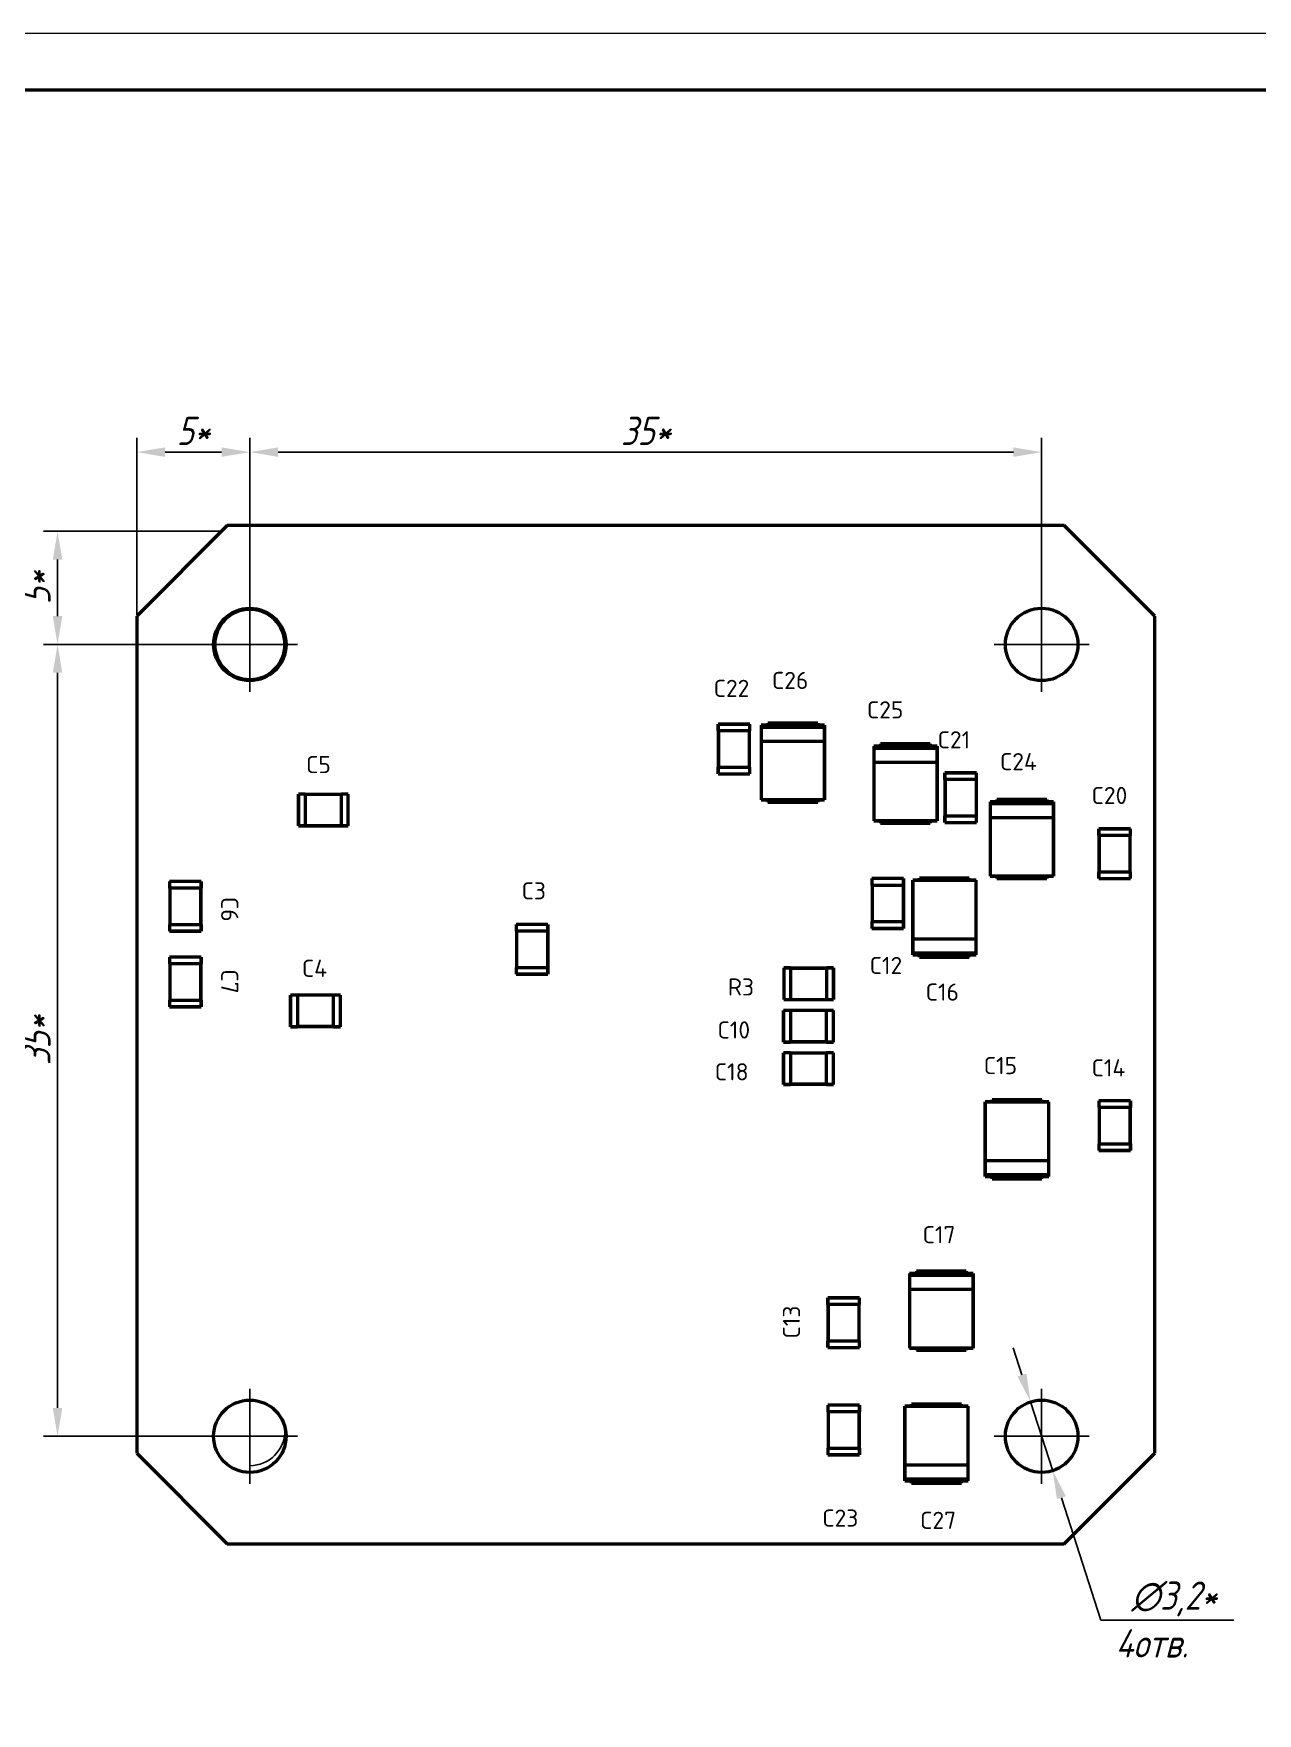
# Model space of a CAD drawing. Header units: millimetres. Extents: x 0 to 866, y 0 to 297.
# Drawn here: x 210.9 to 319.1, y 148.5 to 297 of the extents above; entities that cross this region are included whole.
import ezdxf

# ---------------------------------------------------------------- set-up
doc = ezdxf.new("R2010")
doc.units = ezdxf.units.MM
doc.linetypes.add('ACAD_ISO10W100', pattern=[18, 12, -3, 0, -3])
for name, color, linetype, lineweight in [('AXIS', 2, 'ACAD_ISO10W100', 25), ('OSN25', 2, 'Continuous', 20), ('OSN50', 3, 'Continuous', 50), ('TEXT', 1, 'Continuous', 30)]:
    doc.layers.add(name, color=color, linetype=linetype, lineweight=lineweight)
doc.layers.add('Dim', color=2, linetype='Continuous')
doc.styles.add('E', font='simplex.shx', dxfattribs={"width": 0.8, "oblique": 15})
doc.styles.add('ISOCPEUR0', font='isocpeur.ttf', dxfattribs={"height": 3.704167})

msp = doc.modelspace()

# ---------------------------------------------------------------- linework, layer by layer
for p, q in [((300, 247), (300, 246.82)), ((230, 246.5), (230, 246.32)), ((300, 177.01), (300, 176.83))]:
    msp.add_line(p, q)
at = {"color": 18, "true_color": 0x000000}
for centre, start, end in [((230, 243), 90, 180), ((230, 243), 0, 90), ((230, 243), 180, 270), ((230, 243), 270, 0), ((230, 173.5), 270, 0)]:
    msp.add_arc(centre, 3.1, start, end, dxfattribs=at)
at = {"layer": 'AXIS'}
for p, q in [((230, 247.2), (230, 238.8)), ((300, 247.2), (300, 238.8)), ((225.8, 243), (234.2, 243)), ((295.8, 243), (304.2, 243)), ((230, 177.2), (230, 168.8)), ((300, 177.2), (300, 168.8)), ((225.8, 173), (234.2, 173)), ((295.8, 173), (304.2, 173))]:
    msp.add_line(p, q, dxfattribs=at)
at = {"layer": 'Dim'}
for p, q in [((220, 245.63), (220, 261.25)), ((222.5, 260), (227.5, 260)), ((230, 243.62), (230, 261.25)), ((230, 260.63), (230, 261.25)), ((232.5, 260), (297.5, 260)), ((300, 243.62), (300, 261.25)), ((227.38, 253), (211.75, 253)), ((213, 250.5), (213, 245.5)), ((229.38, 243), (211.75, 243)), ((219.38, 243), (211.75, 243)), ((213, 240.5), (213, 175.5)), ((298.25, 178.43), (297.49, 180.81)), ((299.02, 176.05), (300.98, 169.95)), ((229.38, 173), (211.75, 173)), ((305.24, 156.73), (301.75, 167.57)), ((316.98, 156.73), (305.24, 156.73))]:
    msp.add_line(p, q, dxfattribs=at)
for points in [[(222.5, 260.42), (222.5, 259.58), (220, 260)], [(227.5, 260.42), (227.5, 259.58), (230, 260)], [(232.5, 260.42), (232.5, 259.58), (230, 260)], [(297.5, 260.42), (297.5, 259.58), (300, 260)], [(212.58, 250.5), (213.42, 250.5), (213, 253)], [(212.58, 245.5), (213.42, 245.5), (213, 243)], [(212.58, 240.5), (213.42, 240.5), (213, 243)], [(298.65, 178.55), (297.86, 178.3), (299.02, 176.05)], [(212.58, 175.5), (213.42, 175.5), (213, 173)], [(302.14, 167.7), (301.35, 167.45), (300.98, 169.95)]]:
    msp.add_solid(points, dxfattribs=at)
at = {"layer": 'OSN25', "color": 2}
for p, q in [((300, 243.5), (300, 247)), ((230, 243), (230, 246.5)), ((226.5, 243), (230, 243)), ((230, 243), (233.5, 243)), ((230, 239.5), (230, 243)), ((300, 240), (300, 243.5)), ((230, 173.5), (230, 177)), ((300, 173.51), (300, 177.01)), ((230, 170), (230, 173.5)), ((300, 170.01), (300, 173.51))]:
    msp.add_line(p, q, dxfattribs=at)
at = {"layer": 'OSN25', "linetype": 'Continuous'}
msp.add_lwpolyline([(0, 0), (420, 0), (420, 297), (0, 297)], close=True, dxfattribs=at)
at = {"layer": 'OSN50', "color": 3}
for p, q in [((228, 253.5), (220, 245.5)), ((302, 253.5), (228, 253.5)), ((310, 245.5), (302, 253.5)), ((220, 245.5), (220, 171.5)), ((310, 171.5), (310, 245.5)), ((274.2, 235.95), (271.4, 235.95)), ((271.4, 235.95), (271.4, 235.35)), ((271.4, 235.35), (271.4, 235.95)), ((271.4, 235.95), (274.2, 235.95)), ((274.2, 235.95), (271.4, 235.95)), ((271.4, 235.95), (271.4, 235.35)), ((271.4, 235.35), (271.4, 235.95)), ((271.4, 235.95), (274.2, 235.95)), ((271.4, 235.35), (271.42, 235.35)), ((274.2, 235.35), (271.4, 235.35)), ((271.4, 235.35), (271.42, 235.35)), ((274.2, 235.35), (271.4, 235.35)), ((271.42, 235.35), (271.42, 232.15)), ((271.42, 232.15), (271.42, 235.35)), ((271.42, 235.35), (271.42, 232.15)), ((271.42, 232.15), (271.42, 235.35)), ((274.18, 232.15), (274.18, 235.35)), ((274.18, 235.35), (274.2, 235.35)), ((274.18, 232.15), (274.18, 235.35)), ((274.18, 232.15), (274.18, 235.35)), ((274.18, 235.35), (274.2, 235.35)), ((274.18, 232.15), (274.18, 235.35)), ((274.2, 235.35), (274.2, 235.95)), ((274.2, 235.35), (274.2, 235.95)), ((274.2, 235.35), (274.2, 235.95)), ((274.2, 235.35), (274.2, 235.95)), ((275.8, 235.85), (275.2, 235.85)), ((275.2, 235.85), (275.2, 235.65)), ((280.8, 235.85), (275.2, 235.85)), ((275.2, 235.85), (275.2, 235.65)), ((275.8, 235.85), (275.2, 235.85)), ((275.2, 235.85), (275.2, 235.65)), ((280.8, 235.85), (275.2, 235.85)), ((275.2, 235.85), (275.2, 235.65)), ((275.2, 235.65), (275.2, 234.45)), ((280.8, 235.65), (275.2, 235.65)), ((275.2, 235.65), (275.2, 234.45)), ((275.2, 235.65), (275.2, 234.45)), ((280.8, 235.65), (275.2, 235.65)), ((275.2, 235.65), (275.2, 234.45)), ((280.2, 236.05), (275.8, 236.05)), ((275.8, 236.05), (275.8, 235.85)), ((275.8, 236.05), (275.8, 235.85)), ((280.2, 236.05), (275.8, 236.05)), ((280.2, 236.05), (275.8, 236.05)), ((275.8, 236.05), (275.8, 235.85)), ((275.8, 236.05), (275.8, 235.85)), ((280.2, 236.05), (275.8, 236.05)), ((280.2, 235.85), (280.2, 236.05)), ((280.2, 236.05), (280.2, 235.85)), ((280.2, 235.85), (280.2, 236.05)), ((280.2, 236.05), (280.2, 235.85)), ((280.8, 235.85), (280.2, 235.85)), ((280.8, 235.85), (280.2, 235.85)), ((280.8, 235.65), (280.8, 235.85)), ((280.8, 235.85), (280.8, 235.65)), ((280.8, 235.65), (280.8, 235.85)), ((280.8, 235.85), (280.8, 235.65)), ((280.8, 234.45), (280.8, 235.65)), ((280.8, 235.65), (280.8, 234.45)), ((280.8, 234.45), (280.8, 235.65)), ((280.8, 235.65), (280.8, 234.45)), ((275.2, 234.45), (275.2, 229.25)), ((275.2, 234.45), (280.8, 234.45)), ((275.2, 234.45), (275.2, 229.25)), ((275.2, 234.45), (275.2, 229.25)), ((275.2, 234.45), (280.8, 234.45)), ((275.2, 234.45), (275.2, 229.25)), ((280.8, 229.25), (280.8, 234.45)), ((280.8, 234.45), (280.8, 229.25)), ((280.8, 229.25), (280.8, 234.45)), ((280.8, 234.45), (280.8, 229.25)), ((285.75, 234), (285.15, 234)), ((285.15, 234), (285.15, 233.8)), ((290.75, 234), (285.15, 234)), ((285.15, 234), (285.15, 233.8)), ((285.75, 234), (285.15, 234)), ((285.15, 234), (285.15, 233.8)), ((290.75, 234), (285.15, 234)), ((285.15, 234), (285.15, 233.8)), ((285.15, 233.8), (285.15, 232.6)), ((290.75, 233.8), (285.15, 233.8)), ((285.15, 233.8), (285.15, 232.6)), ((285.15, 233.8), (285.15, 232.6)), ((290.75, 233.8), (285.15, 233.8)), ((285.15, 233.8), (285.15, 232.6)), ((290.15, 234.2), (285.75, 234.2)), ((285.75, 234.2), (285.75, 234)), ((285.75, 234.2), (285.75, 234)), ((290.15, 234.2), (285.75, 234.2)), ((290.15, 234.2), (285.75, 234.2)), ((285.75, 234.2), (285.75, 234)), ((285.75, 234.2), (285.75, 234)), ((290.15, 234.2), (285.75, 234.2)), ((290.15, 234), (290.15, 234.2)), ((290.15, 234.2), (290.15, 234)), ((290.15, 234), (290.15, 234.2)), ((290.15, 234.2), (290.15, 234)), ((290.75, 234), (290.15, 234)), ((290.75, 234), (290.15, 234)), ((290.75, 233.8), (290.75, 234)), ((290.75, 234), (290.75, 233.8)), ((290.75, 233.8), (290.75, 234)), ((290.75, 234), (290.75, 233.8)), ((290.75, 232.6), (290.75, 233.8)), ((290.75, 233.8), (290.75, 232.6)), ((290.75, 232.6), (290.75, 233.8)), ((290.75, 233.8), (290.75, 232.6)), ((271.42, 232.15), (271.4, 232.15)), ((271.4, 232.15), (271.4, 231.55)), ((271.4, 231.55), (271.4, 232.15)), ((271.4, 232.15), (274.2, 232.15)), ((271.42, 232.15), (271.4, 232.15)), ((271.4, 232.15), (271.4, 231.55)), ((271.4, 231.55), (271.4, 232.15)), ((271.4, 232.15), (274.2, 232.15)), ((274.2, 232.15), (274.18, 232.15)), ((274.2, 232.15), (274.18, 232.15)), ((274.2, 231.55), (274.2, 232.15)), ((274.2, 231.55), (274.2, 232.15)), ((274.2, 231.55), (274.2, 232.15)), ((274.2, 231.55), (274.2, 232.15)), ((285.15, 232.6), (285.15, 227.4)), ((285.15, 232.6), (290.75, 232.6)), ((285.15, 232.6), (285.15, 227.4)), ((285.15, 232.6), (285.15, 227.4)), ((285.15, 232.6), (290.75, 232.6)), ((285.15, 232.6), (285.15, 227.4)), ((290.75, 227.4), (290.75, 232.6)), ((290.75, 232.6), (290.75, 227.4)), ((290.75, 227.4), (290.75, 232.6)), ((290.75, 232.6), (290.75, 227.4)), ((271.4, 231.55), (274.2, 231.55)), ((271.4, 231.55), (274.2, 231.55)), ((271.4, 231.55), (274.2, 231.55)), ((271.4, 231.55), (274.2, 231.55)), ((294.25, 231.65), (291.45, 231.65)), ((291.45, 231.65), (291.45, 231.05)), ((291.45, 231.05), (291.45, 231.65)), ((291.45, 231.65), (294.25, 231.65)), ((294.25, 231.65), (291.45, 231.65)), ((291.45, 231.65), (291.45, 231.05)), ((291.45, 231.05), (291.45, 231.65)), ((291.45, 231.65), (294.25, 231.65)), ((291.45, 231.05), (291.47, 231.05)), ((294.25, 231.05), (291.45, 231.05)), ((291.45, 231.05), (291.47, 231.05)), ((294.25, 231.05), (291.45, 231.05)), ((291.47, 231.05), (291.47, 227.85)), ((291.47, 227.85), (291.47, 231.05)), ((291.47, 231.05), (291.47, 227.85)), ((291.47, 227.85), (291.47, 231.05)), ((294.23, 227.85), (294.23, 231.05)), ((294.23, 231.05), (294.25, 231.05)), ((294.23, 227.85), (294.23, 231.05)), ((294.23, 227.85), (294.23, 231.05)), ((294.23, 231.05), (294.25, 231.05)), ((294.23, 227.85), (294.23, 231.05)), ((294.25, 231.05), (294.25, 231.65)), ((294.25, 231.05), (294.25, 231.65)), ((294.25, 231.05), (294.25, 231.65)), ((294.25, 231.05), (294.25, 231.65)), ((234.9, 229.75), (234.3, 229.75)), ((234.3, 229.75), (234.3, 226.95)), ((234.3, 226.95), (234.3, 229.75)), ((234.9, 229.75), (234.3, 229.75)), ((234.9, 229.75), (234.3, 229.75)), ((234.3, 229.75), (234.3, 226.95)), ((234.3, 226.95), (234.3, 229.75)), ((234.9, 229.75), (234.3, 229.75)), ((234.9, 229.73), (234.9, 229.75)), ((234.9, 229.75), (234.9, 226.95)), ((234.9, 229.73), (234.9, 229.75)), ((234.9, 229.75), (234.9, 226.95)), ((238.1, 229.73), (234.9, 229.73)), ((238.1, 229.73), (234.9, 229.73)), ((238.1, 229.73), (234.9, 229.73)), ((238.1, 229.73), (234.9, 229.73)), ((238.7, 229.75), (238.1, 229.75)), ((238.1, 229.75), (238.1, 229.73)), ((238.7, 229.75), (238.1, 229.75)), ((238.1, 226.95), (238.1, 229.75)), ((238.7, 229.75), (238.1, 229.75)), ((238.1, 229.75), (238.1, 229.73)), ((238.7, 229.75), (238.1, 229.75)), ((238.1, 226.95), (238.1, 229.75)), ((238.7, 226.95), (238.7, 229.75)), ((238.7, 226.95), (238.7, 229.75)), ((238.7, 226.95), (238.7, 229.75)), ((238.7, 226.95), (238.7, 229.75)), ((275.2, 229.25), (275.8, 229.25)), ((280.8, 229.25), (275.2, 229.25)), ((275.2, 229.25), (275.8, 229.25)), ((280.8, 229.25), (275.2, 229.25)), ((275.8, 229.25), (275.8, 229.05)), ((275.8, 229.25), (275.8, 229.05)), ((275.8, 229.25), (275.8, 229.05)), ((275.8, 229.25), (275.8, 229.05)), ((275.8, 229.05), (280.2, 229.05)), ((280.2, 229.05), (275.8, 229.05)), ((275.8, 229.05), (280.2, 229.05)), ((280.2, 229.05), (275.8, 229.05)), ((280.2, 229.05), (280.2, 229.25)), ((280.2, 229.25), (280.8, 229.25)), ((280.2, 229.25), (280.2, 229.05)), ((280.2, 229.05), (280.2, 229.25)), ((280.2, 229.25), (280.8, 229.25)), ((280.2, 229.25), (280.2, 229.05)), ((296.05, 229.1), (295.45, 229.1)), ((295.45, 229.1), (295.45, 228.9)), ((301.05, 229.1), (295.45, 229.1)), ((295.45, 229.1), (295.45, 228.9)), ((296.05, 229.1), (295.45, 229.1)), ((295.45, 229.1), (295.45, 228.9)), ((301.05, 229.1), (295.45, 229.1)), ((295.45, 229.1), (295.45, 228.9)), ((295.45, 228.9), (295.45, 227.7)), ((301.05, 228.9), (295.45, 228.9)), ((295.45, 228.9), (295.45, 227.7)), ((295.45, 228.9), (295.45, 227.7)), ((301.05, 228.9), (295.45, 228.9)), ((295.45, 228.9), (295.45, 227.7)), ((300.45, 229.3), (296.05, 229.3)), ((296.05, 229.3), (296.05, 229.1)), ((296.05, 229.3), (296.05, 229.1)), ((300.45, 229.3), (296.05, 229.3)), ((300.45, 229.3), (296.05, 229.3)), ((296.05, 229.3), (296.05, 229.1)), ((296.05, 229.3), (296.05, 229.1)), ((300.45, 229.3), (296.05, 229.3)), ((300.45, 229.1), (300.45, 229.3)), ((300.45, 229.3), (300.45, 229.1)), ((300.45, 229.1), (300.45, 229.3)), ((300.45, 229.3), (300.45, 229.1)), ((301.05, 229.1), (300.45, 229.1)), ((301.05, 229.1), (300.45, 229.1)), ((301.05, 228.9), (301.05, 229.1)), ((301.05, 229.1), (301.05, 228.9)), ((301.05, 228.9), (301.05, 229.1)), ((301.05, 229.1), (301.05, 228.9)), ((301.05, 227.7), (301.05, 228.9)), ((301.05, 228.9), (301.05, 227.7)), ((301.05, 227.7), (301.05, 228.9)), ((301.05, 228.9), (301.05, 227.7)), ((285.15, 227.4), (285.75, 227.4)), ((290.75, 227.4), (285.15, 227.4)), ((285.15, 227.4), (285.75, 227.4)), ((290.75, 227.4), (285.15, 227.4)), ((285.75, 227.4), (285.75, 227.2)), ((285.75, 227.4), (285.75, 227.2)), ((285.75, 227.4), (285.75, 227.2)), ((285.75, 227.4), (285.75, 227.2)), ((290.15, 227.2), (290.15, 227.4)), ((290.15, 227.4), (290.75, 227.4)), ((290.15, 227.4), (290.15, 227.2)), ((290.15, 227.2), (290.15, 227.4)), ((290.15, 227.4), (290.75, 227.4)), ((290.15, 227.4), (290.15, 227.2)), ((291.47, 227.85), (291.45, 227.85)), ((291.45, 227.85), (291.45, 227.25)), ((291.45, 227.25), (291.45, 227.85)), ((291.45, 227.85), (294.25, 227.85)), ((291.47, 227.85), (291.45, 227.85)), ((291.45, 227.85), (291.45, 227.25)), ((291.45, 227.25), (291.45, 227.85)), ((291.45, 227.85), (294.25, 227.85)), ((291.45, 227.25), (294.25, 227.25)), ((291.45, 227.25), (294.25, 227.25)), ((291.45, 227.25), (294.25, 227.25)), ((291.45, 227.25), (294.25, 227.25)), ((294.25, 227.85), (294.23, 227.85)), ((294.25, 227.85), (294.23, 227.85)), ((294.25, 227.25), (294.25, 227.85)), ((294.25, 227.25), (294.25, 227.85)), ((294.25, 227.25), (294.25, 227.85)), ((294.25, 227.25), (294.25, 227.85)), ((295.45, 227.7), (295.45, 222.5)), ((295.45, 227.7), (301.05, 227.7)), ((295.45, 227.7), (295.45, 222.5)), ((295.45, 227.7), (295.45, 222.5)), ((295.45, 227.7), (301.05, 227.7)), ((295.45, 227.7), (295.45, 222.5)), ((301.05, 222.5), (301.05, 227.7)), ((301.05, 227.7), (301.05, 222.5)), ((301.05, 222.5), (301.05, 227.7)), ((301.05, 227.7), (301.05, 222.5)), ((234.3, 226.95), (234.9, 226.95)), ((234.9, 226.95), (234.3, 226.95)), ((234.3, 226.95), (234.9, 226.95)), ((234.9, 226.95), (234.3, 226.95)), ((234.9, 226.95), (234.9, 226.97)), ((234.9, 226.97), (238.1, 226.97)), ((238.1, 226.97), (234.9, 226.97)), ((234.9, 226.95), (234.9, 226.97)), ((234.9, 226.97), (238.1, 226.97)), ((238.1, 226.97), (234.9, 226.97)), ((238.1, 226.97), (238.1, 226.95)), ((238.1, 226.97), (238.1, 226.95)), ((238.1, 226.95), (238.7, 226.95)), ((238.7, 226.95), (238.1, 226.95)), ((238.1, 226.95), (238.7, 226.95)), ((238.7, 226.95), (238.1, 226.95)), ((285.75, 227.2), (290.15, 227.2)), ((290.15, 227.2), (285.75, 227.2)), ((285.75, 227.2), (290.15, 227.2)), ((290.15, 227.2), (285.75, 227.2)), ((307.85, 226.7), (305.05, 226.7)), ((305.05, 226.7), (305.05, 226.1)), ((305.05, 226.1), (305.05, 226.7)), ((305.05, 226.7), (307.85, 226.7)), ((307.85, 226.7), (305.05, 226.7)), ((305.05, 226.7), (305.05, 226.1)), ((305.05, 226.1), (305.05, 226.7)), ((305.05, 226.7), (307.85, 226.7)), ((305.05, 226.1), (305.07, 226.1)), ((307.85, 226.1), (305.05, 226.1)), ((305.05, 226.1), (305.07, 226.1)), ((307.85, 226.1), (305.05, 226.1)), ((305.07, 226.1), (305.07, 222.9)), ((305.07, 222.9), (305.07, 226.1)), ((305.07, 226.1), (305.07, 222.9)), ((305.07, 222.9), (305.07, 226.1)), ((307.83, 222.9), (307.83, 226.1)), ((307.83, 226.1), (307.85, 226.1)), ((307.83, 222.9), (307.83, 226.1)), ((307.83, 222.9), (307.83, 226.1)), ((307.83, 226.1), (307.85, 226.1)), ((307.83, 222.9), (307.83, 226.1)), ((307.85, 226.1), (307.85, 226.7)), ((307.85, 226.1), (307.85, 226.7)), ((307.85, 226.1), (307.85, 226.7)), ((307.85, 226.1), (307.85, 226.7)), ((305.07, 222.9), (305.05, 222.9)), ((305.05, 222.9), (305.05, 222.3)), ((305.05, 222.3), (305.05, 222.9)), ((305.05, 222.9), (307.85, 222.9)), ((305.07, 222.9), (305.05, 222.9)), ((305.05, 222.9), (305.05, 222.3)), ((305.05, 222.3), (305.05, 222.9)), ((305.05, 222.9), (307.85, 222.9)), ((307.85, 222.9), (307.83, 222.9)), ((307.85, 222.9), (307.83, 222.9)), ((307.85, 222.3), (307.85, 222.9)), ((307.85, 222.3), (307.85, 222.9)), ((307.85, 222.3), (307.85, 222.9)), ((307.85, 222.3), (307.85, 222.9)), ((225.7, 222.05), (222.9, 222.05)), ((222.9, 222.05), (222.9, 221.45)), ((222.9, 222.05), (222.9, 221.45)), ((225.7, 222.05), (222.9, 222.05)), ((225.7, 222.05), (222.9, 222.05)), ((222.9, 222.05), (222.9, 221.45)), ((222.9, 222.05), (222.9, 221.45)), ((225.7, 222.05), (222.9, 222.05)), ((222.9, 221.45), (222.92, 221.45)), ((225.7, 221.45), (222.9, 221.45)), ((222.9, 221.45), (222.92, 221.45)), ((225.7, 221.45), (222.9, 221.45)), ((222.92, 221.45), (222.92, 218.25)), ((222.92, 221.45), (222.92, 218.25)), ((222.92, 221.45), (222.92, 218.25)), ((222.92, 221.45), (222.92, 218.25)), ((225.68, 218.25), (225.68, 221.45)), ((225.68, 221.45), (225.7, 221.45)), ((225.68, 221.45), (225.68, 218.25)), ((225.68, 218.25), (225.68, 221.45)), ((225.68, 221.45), (225.7, 221.45)), ((225.68, 221.45), (225.68, 218.25)), ((225.7, 221.45), (225.7, 222.05)), ((225.7, 222.05), (225.7, 221.45)), ((225.7, 221.45), (225.7, 222.05)), ((225.7, 222.05), (225.7, 221.45)), ((287.8, 222.3), (285, 222.3)), ((285, 222.3), (285, 221.7)), ((285, 222.3), (285, 221.7)), ((287.8, 222.3), (285, 222.3)), ((287.8, 222.3), (285, 222.3)), ((285, 222.3), (285, 221.7)), ((285, 222.3), (285, 221.7)), ((287.8, 222.3), (285, 222.3)), ((285, 221.7), (285.02, 221.7)), ((287.8, 221.7), (285, 221.7)), ((285, 221.7), (285.02, 221.7)), ((287.8, 221.7), (285, 221.7)), ((285.02, 221.7), (285.02, 218.5)), ((285.02, 221.7), (285.02, 218.5)), ((285.02, 221.7), (285.02, 218.5)), ((285.02, 221.7), (285.02, 218.5)), ((287.78, 218.5), (287.78, 221.7)), ((287.78, 221.7), (287.8, 221.7)), ((287.78, 221.7), (287.78, 218.5)), ((287.78, 218.5), (287.78, 221.7)), ((287.78, 221.7), (287.8, 221.7)), ((287.78, 221.7), (287.78, 218.5)), ((287.8, 221.7), (287.8, 222.3)), ((287.8, 222.3), (287.8, 221.7)), ((287.8, 221.7), (287.8, 222.3)), ((287.8, 222.3), (287.8, 221.7)), ((289.2, 222.15), (288.6, 222.15)), ((288.6, 222.15), (288.6, 216.95)), ((288.6, 222.15), (294.2, 222.15)), ((288.6, 216.95), (288.6, 222.15)), ((289.2, 222.15), (288.6, 222.15)), ((288.6, 222.15), (288.6, 216.95)), ((288.6, 222.15), (294.2, 222.15)), ((288.6, 216.95), (288.6, 222.15)), ((293.6, 222.35), (289.2, 222.35)), ((289.2, 222.35), (289.2, 222.15)), ((289.2, 222.15), (289.2, 222.35)), ((289.2, 222.35), (293.6, 222.35)), ((293.6, 222.35), (289.2, 222.35)), ((289.2, 222.35), (289.2, 222.15)), ((289.2, 222.15), (289.2, 222.35)), ((289.2, 222.35), (293.6, 222.35)), ((293.6, 222.15), (293.6, 222.35)), ((293.6, 222.15), (293.6, 222.35)), ((293.6, 222.15), (293.6, 222.35)), ((293.6, 222.15), (293.6, 222.35)), ((294.2, 222.15), (293.6, 222.15)), ((294.2, 222.15), (293.6, 222.15)), ((294.2, 216.95), (294.2, 222.15)), ((294.2, 216.95), (294.2, 222.15)), ((294.2, 216.95), (294.2, 222.15)), ((294.2, 216.95), (294.2, 222.15)), ((295.45, 222.5), (296.05, 222.5)), ((301.05, 222.5), (295.45, 222.5)), ((295.45, 222.5), (296.05, 222.5)), ((301.05, 222.5), (295.45, 222.5)), ((296.05, 222.5), (296.05, 222.3)), ((296.05, 222.5), (296.05, 222.3)), ((296.05, 222.5), (296.05, 222.3)), ((296.05, 222.5), (296.05, 222.3)), ((296.05, 222.3), (300.45, 222.3)), ((300.45, 222.3), (296.05, 222.3)), ((296.05, 222.3), (300.45, 222.3)), ((300.45, 222.3), (296.05, 222.3)), ((300.45, 222.3), (300.45, 222.5)), ((300.45, 222.5), (301.05, 222.5)), ((300.45, 222.5), (300.45, 222.3)), ((300.45, 222.3), (300.45, 222.5)), ((300.45, 222.5), (301.05, 222.5)), ((300.45, 222.5), (300.45, 222.3)), ((305.05, 222.3), (307.85, 222.3)), ((305.05, 222.3), (307.85, 222.3)), ((305.05, 222.3), (307.85, 222.3)), ((305.05, 222.3), (307.85, 222.3)), ((285.02, 218.5), (285, 218.5)), ((285, 218.5), (285, 217.9)), ((285, 218.5), (285, 217.9)), ((285, 218.5), (287.8, 218.5)), ((285.02, 218.5), (285, 218.5)), ((285, 218.5), (285, 217.9)), ((285, 218.5), (285, 217.9)), ((285, 218.5), (287.8, 218.5)), ((287.8, 218.5), (287.78, 218.5)), ((287.8, 218.5), (287.78, 218.5)), ((287.8, 217.9), (287.8, 218.5)), ((287.8, 218.5), (287.8, 217.9)), ((287.8, 217.9), (287.8, 218.5)), ((287.8, 218.5), (287.8, 217.9)), ((222.92, 218.25), (222.9, 218.25)), ((222.9, 218.25), (222.9, 217.65)), ((222.9, 218.25), (222.9, 217.65)), ((222.9, 218.25), (225.7, 218.25)), ((222.92, 218.25), (222.9, 218.25)), ((222.9, 218.25), (222.9, 217.65)), ((222.9, 218.25), (222.9, 217.65)), ((222.9, 218.25), (225.7, 218.25)), ((222.9, 217.65), (225.7, 217.65)), ((225.7, 217.65), (222.9, 217.65)), ((222.9, 217.65), (225.7, 217.65)), ((225.7, 217.65), (222.9, 217.65)), ((225.7, 218.25), (225.68, 218.25)), ((225.7, 218.25), (225.68, 218.25)), ((225.7, 217.65), (225.7, 218.25)), ((225.7, 218.25), (225.7, 217.65)), ((225.7, 217.65), (225.7, 218.25)), ((225.7, 218.25), (225.7, 217.65)), ((256.35, 218.25), (253.55, 218.25)), ((253.55, 218.25), (253.55, 217.65)), ((253.55, 218.25), (253.55, 217.65)), ((256.35, 218.25), (253.55, 218.25)), ((256.35, 218.25), (253.55, 218.25)), ((253.55, 218.25), (253.55, 217.65)), ((253.55, 218.25), (253.55, 217.65)), ((256.35, 218.25), (253.55, 218.25)), ((253.55, 217.65), (253.57, 217.65)), ((256.35, 217.65), (253.55, 217.65)), ((253.55, 217.65), (253.57, 217.65)), ((256.35, 217.65), (253.55, 217.65)), ((253.57, 217.65), (253.57, 214.45)), ((253.57, 217.65), (253.57, 214.45)), ((253.57, 217.65), (253.57, 214.45)), ((253.57, 217.65), (253.57, 214.45)), ((256.33, 214.45), (256.33, 217.65)), ((256.33, 217.65), (256.35, 217.65)), ((256.33, 217.65), (256.33, 214.45)), ((256.33, 214.45), (256.33, 217.65)), ((256.33, 217.65), (256.35, 217.65)), ((256.33, 217.65), (256.33, 214.45)), ((256.35, 217.65), (256.35, 218.25)), ((256.35, 218.25), (256.35, 217.65)), ((256.35, 217.65), (256.35, 218.25)), ((256.35, 218.25), (256.35, 217.65)), ((285, 217.9), (287.8, 217.9)), ((287.8, 217.9), (285, 217.9)), ((285, 217.9), (287.8, 217.9)), ((287.8, 217.9), (285, 217.9)), ((288.6, 216.95), (288.6, 215.75)), ((294.2, 216.95), (288.6, 216.95)), ((288.6, 215.75), (288.6, 216.95)), ((288.6, 216.95), (288.6, 215.75)), ((294.2, 216.95), (288.6, 216.95)), ((288.6, 215.75), (288.6, 216.95)), ((294.2, 215.75), (294.2, 216.95)), ((294.2, 215.75), (294.2, 216.95)), ((294.2, 215.75), (294.2, 216.95)), ((294.2, 215.75), (294.2, 216.95)), ((225.7, 215.35), (222.9, 215.35)), ((222.9, 215.35), (222.9, 214.75)), ((222.9, 215.35), (222.9, 214.75)), ((225.7, 215.35), (222.9, 215.35)), ((225.7, 215.35), (222.9, 215.35)), ((222.9, 215.35), (222.9, 214.75)), ((222.9, 215.35), (222.9, 214.75)), ((225.7, 215.35), (222.9, 215.35)), ((225.7, 214.75), (225.7, 215.35)), ((225.7, 215.35), (225.7, 214.75)), ((225.7, 214.75), (225.7, 215.35)), ((225.7, 215.35), (225.7, 214.75)), ((288.6, 215.75), (288.6, 215.55)), ((288.6, 215.75), (294.2, 215.75)), ((288.6, 215.55), (288.6, 215.75)), ((288.6, 215.75), (288.6, 215.55)), ((288.6, 215.75), (294.2, 215.75)), ((288.6, 215.55), (288.6, 215.75)), ((288.6, 215.55), (289.2, 215.55)), ((288.6, 215.55), (294.2, 215.55)), ((288.6, 215.55), (289.2, 215.55)), ((288.6, 215.55), (294.2, 215.55)), ((289.2, 215.55), (289.2, 215.35)), ((289.2, 215.35), (289.2, 215.55)), ((289.2, 215.55), (289.2, 215.35)), ((289.2, 215.35), (289.2, 215.55)), ((289.2, 215.35), (293.6, 215.35)), ((289.2, 215.35), (293.6, 215.35)), ((289.2, 215.35), (293.6, 215.35)), ((289.2, 215.35), (293.6, 215.35)), ((293.6, 215.35), (293.6, 215.55)), ((293.6, 215.55), (294.2, 215.55)), ((293.6, 215.35), (293.6, 215.55)), ((293.6, 215.35), (293.6, 215.55)), ((293.6, 215.55), (294.2, 215.55)), ((293.6, 215.35), (293.6, 215.55)), ((294.2, 215.55), (294.2, 215.75)), ((294.2, 215.55), (294.2, 215.75)), ((294.2, 215.55), (294.2, 215.75)), ((294.2, 215.55), (294.2, 215.75)), ((222.9, 214.75), (222.92, 214.75)), ((225.7, 214.75), (222.9, 214.75)), ((222.9, 214.75), (222.92, 214.75)), ((225.7, 214.75), (222.9, 214.75)), ((222.92, 214.75), (222.92, 211.55)), ((222.92, 214.75), (222.92, 211.55)), ((222.92, 214.75), (222.92, 211.55)), ((222.92, 214.75), (222.92, 211.55)), ((225.68, 211.55), (225.68, 214.75)), ((225.68, 214.75), (225.7, 214.75)), ((225.68, 214.75), (225.68, 211.55)), ((225.68, 211.55), (225.68, 214.75)), ((225.68, 214.75), (225.7, 214.75)), ((225.68, 214.75), (225.68, 211.55)), ((253.57, 214.45), (253.55, 214.45)), ((253.55, 214.45), (253.55, 213.85)), ((253.55, 214.45), (253.55, 213.85)), ((253.55, 214.45), (256.35, 214.45)), ((253.57, 214.45), (253.55, 214.45)), ((253.55, 214.45), (253.55, 213.85)), ((253.55, 214.45), (253.55, 213.85)), ((253.55, 214.45), (256.35, 214.45)), ((253.55, 213.85), (256.35, 213.85)), ((256.35, 213.85), (253.55, 213.85)), ((253.55, 213.85), (256.35, 213.85)), ((256.35, 213.85), (253.55, 213.85)), ((256.35, 214.45), (256.33, 214.45)), ((256.35, 214.45), (256.33, 214.45)), ((256.35, 213.85), (256.35, 214.45)), ((256.35, 214.45), (256.35, 213.85)), ((256.35, 213.85), (256.35, 214.45)), ((256.35, 214.45), (256.35, 213.85)), ((277.2, 214.4), (277.2, 211.6)), ((277.8, 214.4), (277.2, 214.4)), ((277.2, 214.4), (277.8, 214.4)), ((277.2, 214.4), (277.2, 211.6)), ((277.2, 214.4), (277.2, 211.6)), ((277.8, 214.4), (277.2, 214.4)), ((277.2, 214.4), (277.8, 214.4)), ((277.2, 214.4), (277.2, 211.6)), ((277.8, 214.38), (277.8, 214.4)), ((277.8, 214.4), (277.8, 211.6)), ((277.8, 214.38), (277.8, 214.4)), ((277.8, 214.4), (277.8, 211.6)), ((281, 214.38), (277.8, 214.38)), ((277.8, 214.38), (281, 214.38)), ((281, 214.38), (277.8, 214.38)), ((277.8, 214.38), (281, 214.38)), ((281.6, 214.4), (281, 214.4)), ((281, 214.4), (281, 214.38)), ((281, 214.4), (281.6, 214.4)), ((281, 211.6), (281, 214.4)), ((281.6, 214.4), (281, 214.4)), ((281, 214.4), (281, 214.38)), ((281, 214.4), (281.6, 214.4)), ((281, 211.6), (281, 214.4)), ((281.6, 211.6), (281.6, 214.4)), ((281.6, 214.4), (281.6, 211.6)), ((281.6, 211.6), (281.6, 214.4)), ((281.6, 214.4), (281.6, 211.6)), ((222.92, 211.55), (222.9, 211.55)), ((222.9, 211.55), (222.9, 210.95)), ((222.9, 211.55), (222.9, 210.95)), ((222.9, 211.55), (225.7, 211.55)), ((222.92, 211.55), (222.9, 211.55)), ((222.9, 211.55), (222.9, 210.95)), ((222.9, 211.55), (222.9, 210.95)), ((222.9, 211.55), (225.7, 211.55)), ((222.9, 210.95), (225.7, 210.95)), ((225.7, 210.95), (222.9, 210.95)), ((222.9, 210.95), (225.7, 210.95)), ((225.7, 210.95), (222.9, 210.95)), ((225.7, 211.55), (225.68, 211.55)), ((225.7, 211.55), (225.68, 211.55)), ((225.7, 210.95), (225.7, 211.55)), ((225.7, 211.55), (225.7, 210.95)), ((225.7, 210.95), (225.7, 211.55)), ((225.7, 211.55), (225.7, 210.95)), ((234.2, 212), (233.6, 212)), ((233.6, 212), (233.6, 209.2)), ((233.6, 209.2), (233.6, 212)), ((234.2, 212), (233.6, 212)), ((234.2, 212), (233.6, 212)), ((233.6, 212), (233.6, 209.2)), ((233.6, 209.2), (233.6, 212)), ((234.2, 212), (233.6, 212)), ((234.2, 211.98), (234.2, 212)), ((234.2, 212), (234.2, 209.2)), ((234.2, 211.98), (234.2, 212)), ((234.2, 212), (234.2, 209.2)), ((237.4, 211.98), (234.2, 211.98)), ((237.4, 211.98), (234.2, 211.98)), ((237.4, 211.98), (234.2, 211.98)), ((237.4, 211.98), (234.2, 211.98)), ((238, 212), (237.4, 212)), ((237.4, 212), (237.4, 211.98)), ((238, 212), (237.4, 212)), ((237.4, 209.2), (237.4, 212)), ((238, 212), (237.4, 212)), ((237.4, 212), (237.4, 211.98)), ((238, 212), (237.4, 212)), ((237.4, 209.2), (237.4, 212)), ((238, 209.2), (238, 212)), ((238, 209.2), (238, 212)), ((238, 209.2), (238, 212)), ((238, 209.2), (238, 212)), ((277.2, 211.6), (277.8, 211.6)), ((277.2, 211.6), (277.8, 211.6)), ((277.2, 211.6), (277.8, 211.6)), ((277.2, 211.6), (277.8, 211.6)), ((277.8, 211.6), (277.8, 211.62)), ((277.8, 211.62), (281, 211.62)), ((277.8, 211.62), (281, 211.62)), ((277.8, 211.6), (277.8, 211.62)), ((277.8, 211.62), (281, 211.62)), ((277.8, 211.62), (281, 211.62)), ((281, 211.62), (281, 211.6)), ((281, 211.62), (281, 211.6)), ((281, 211.6), (281.6, 211.6)), ((281, 211.6), (281.6, 211.6)), ((281, 211.6), (281.6, 211.6)), ((281, 211.6), (281.6, 211.6)), ((277.79, 210.65), (277.19, 210.65)), ((277.19, 210.65), (277.19, 207.85)), ((277.19, 207.85), (277.19, 210.65)), ((277.79, 210.65), (277.19, 210.65)), ((277.79, 210.65), (277.19, 210.65)), ((277.19, 210.65), (277.19, 207.85)), ((277.19, 207.85), (277.19, 210.65)), ((277.79, 210.65), (277.19, 210.65)), ((277.79, 210.63), (277.79, 210.65)), ((277.79, 210.65), (277.79, 207.85)), ((277.79, 210.63), (277.79, 210.65)), ((277.79, 210.65), (277.79, 207.85)), ((280.99, 210.63), (277.79, 210.63)), ((280.99, 210.63), (277.79, 210.63)), ((280.99, 210.63), (277.79, 210.63)), ((280.99, 210.63), (277.79, 210.63)), ((281.59, 210.65), (280.99, 210.65)), ((280.99, 210.65), (280.99, 210.63)), ((281.59, 210.65), (280.99, 210.65)), ((280.99, 207.85), (280.99, 210.65)), ((281.59, 210.65), (280.99, 210.65)), ((280.99, 210.65), (280.99, 210.63)), ((281.59, 210.65), (280.99, 210.65)), ((280.99, 207.85), (280.99, 210.65)), ((281.59, 207.85), (281.59, 210.65)), ((281.59, 207.85), (281.59, 210.65)), ((281.59, 207.85), (281.59, 210.65)), ((281.59, 207.85), (281.59, 210.65)), ((233.6, 209.2), (234.2, 209.2)), ((234.2, 209.2), (233.6, 209.2)), ((233.6, 209.2), (234.2, 209.2)), ((234.2, 209.2), (233.6, 209.2)), ((234.2, 209.2), (234.2, 209.22)), ((234.2, 209.22), (237.4, 209.22)), ((237.4, 209.22), (234.2, 209.22)), ((234.2, 209.2), (234.2, 209.22)), ((234.2, 209.22), (237.4, 209.22)), ((237.4, 209.22), (234.2, 209.22)), ((237.4, 209.22), (237.4, 209.2)), ((237.4, 209.22), (237.4, 209.2)), ((237.4, 209.2), (238, 209.2)), ((238, 209.2), (237.4, 209.2)), ((237.4, 209.2), (238, 209.2)), ((238, 209.2), (237.4, 209.2)), ((277.19, 207.85), (277.79, 207.85)), ((277.79, 207.85), (277.19, 207.85)), ((277.19, 207.85), (277.79, 207.85)), ((277.79, 207.85), (277.19, 207.85)), ((277.79, 206.9), (277.19, 206.9)), ((277.19, 206.9), (277.19, 204.1)), ((277.19, 204.1), (277.19, 206.9)), ((277.79, 206.9), (277.19, 206.9)), ((277.79, 206.9), (277.19, 206.9)), ((277.19, 206.9), (277.19, 204.1)), ((277.19, 204.1), (277.19, 206.9)), ((277.79, 206.9), (277.19, 206.9)), ((277.79, 207.85), (277.79, 207.87)), ((277.79, 207.87), (280.99, 207.87)), ((280.99, 207.87), (277.79, 207.87)), ((277.79, 207.85), (277.79, 207.87)), ((277.79, 207.87), (280.99, 207.87)), ((280.99, 207.87), (277.79, 207.87)), ((277.79, 206.88), (277.79, 206.9)), ((277.79, 206.9), (277.79, 204.1)), ((277.79, 206.88), (277.79, 206.9)), ((277.79, 206.9), (277.79, 204.1)), ((280.99, 206.88), (277.79, 206.88)), ((280.99, 206.88), (277.79, 206.88)), ((280.99, 206.88), (277.79, 206.88)), ((280.99, 206.88), (277.79, 206.88)), ((280.99, 207.87), (280.99, 207.85)), ((280.99, 207.87), (280.99, 207.85)), ((280.99, 207.85), (281.59, 207.85)), ((281.59, 207.85), (280.99, 207.85)), ((280.99, 207.85), (281.59, 207.85)), ((281.59, 207.85), (280.99, 207.85)), ((281.59, 206.9), (280.99, 206.9)), ((280.99, 206.9), (280.99, 206.88)), ((281.59, 206.9), (280.99, 206.9)), ((280.99, 204.1), (280.99, 206.9)), ((281.59, 206.9), (280.99, 206.9)), ((280.99, 206.9), (280.99, 206.88)), ((281.59, 206.9), (280.99, 206.9)), ((280.99, 204.1), (280.99, 206.9)), ((281.59, 204.1), (281.59, 206.9)), ((281.59, 204.1), (281.59, 206.9)), ((281.59, 204.1), (281.59, 206.9)), ((281.59, 204.1), (281.59, 206.9)), ((277.19, 204.1), (277.79, 204.1)), ((277.79, 204.1), (277.19, 204.1)), ((277.19, 204.1), (277.79, 204.1)), ((277.79, 204.1), (277.19, 204.1)), ((277.79, 204.1), (277.79, 204.12)), ((277.79, 204.12), (280.99, 204.12)), ((280.99, 204.12), (277.79, 204.12)), ((277.79, 204.1), (277.79, 204.12)), ((277.79, 204.12), (280.99, 204.12)), ((280.99, 204.12), (277.79, 204.12)), ((280.99, 204.12), (280.99, 204.1)), ((280.99, 204.12), (280.99, 204.1)), ((280.99, 204.1), (281.59, 204.1)), ((281.59, 204.1), (280.99, 204.1)), ((280.99, 204.1), (281.59, 204.1)), ((281.59, 204.1), (280.99, 204.1)), ((295.62, 202.55), (295.02, 202.55)), ((295.02, 202.55), (295.02, 197.35)), ((295.02, 202.55), (300.62, 202.55)), ((295.02, 197.35), (295.02, 202.55)), ((295.62, 202.55), (295.02, 202.55)), ((295.02, 202.55), (295.02, 197.35)), ((295.02, 202.55), (300.62, 202.55)), ((295.02, 197.35), (295.02, 202.55)), ((300.02, 202.75), (295.62, 202.75)), ((295.62, 202.75), (295.62, 202.55)), ((295.62, 202.55), (295.62, 202.75)), ((295.62, 202.75), (300.02, 202.75)), ((300.02, 202.75), (295.62, 202.75)), ((295.62, 202.75), (295.62, 202.55)), ((295.62, 202.55), (295.62, 202.75)), ((295.62, 202.75), (300.02, 202.75)), ((300.02, 202.55), (300.02, 202.75)), ((300.02, 202.55), (300.02, 202.75)), ((300.02, 202.55), (300.02, 202.75)), ((300.02, 202.55), (300.02, 202.75)), ((300.62, 202.55), (300.02, 202.55)), ((300.62, 202.55), (300.02, 202.55)), ((300.62, 197.35), (300.62, 202.55)), ((300.62, 197.35), (300.62, 202.55)), ((300.62, 197.35), (300.62, 202.55)), ((300.62, 197.35), (300.62, 202.55)), ((307.85, 202.65), (305.05, 202.65)), ((305.05, 202.65), (305.05, 202.05)), ((305.05, 202.65), (305.05, 202.05)), ((307.85, 202.65), (305.05, 202.65)), ((307.85, 202.65), (305.05, 202.65)), ((305.05, 202.65), (305.05, 202.05)), ((305.05, 202.65), (305.05, 202.05)), ((307.85, 202.65), (305.05, 202.65)), ((305.05, 202.05), (305.07, 202.05)), ((307.85, 202.05), (305.05, 202.05)), ((305.05, 202.05), (305.07, 202.05)), ((307.85, 202.05), (305.05, 202.05)), ((305.07, 202.05), (305.07, 198.85)), ((305.07, 202.05), (305.07, 198.85)), ((305.07, 202.05), (305.07, 198.85)), ((305.07, 202.05), (305.07, 198.85)), ((307.83, 198.85), (307.83, 202.05)), ((307.83, 202.05), (307.85, 202.05)), ((307.83, 202.05), (307.83, 198.85)), ((307.83, 198.85), (307.83, 202.05)), ((307.83, 202.05), (307.85, 202.05)), ((307.83, 202.05), (307.83, 198.85)), ((307.85, 202.05), (307.85, 202.65)), ((307.85, 202.65), (307.85, 202.05)), ((307.85, 202.05), (307.85, 202.65)), ((307.85, 202.65), (307.85, 202.05)), ((305.07, 198.85), (305.05, 198.85)), ((305.05, 198.85), (305.05, 198.25)), ((305.05, 198.85), (305.05, 198.25)), ((305.05, 198.85), (307.85, 198.85)), ((305.07, 198.85), (305.05, 198.85)), ((305.05, 198.85), (305.05, 198.25)), ((305.05, 198.85), (305.05, 198.25)), ((305.05, 198.85), (307.85, 198.85)), ((305.05, 198.25), (307.85, 198.25)), ((307.85, 198.25), (305.05, 198.25)), ((305.05, 198.25), (307.85, 198.25)), ((307.85, 198.25), (305.05, 198.25)), ((307.85, 198.85), (307.83, 198.85)), ((307.85, 198.85), (307.83, 198.85)), ((307.85, 198.25), (307.85, 198.85)), ((307.85, 198.85), (307.85, 198.25)), ((307.85, 198.25), (307.85, 198.85)), ((307.85, 198.85), (307.85, 198.25)), ((295.02, 197.35), (295.02, 196.15)), ((300.62, 197.35), (295.02, 197.35)), ((295.02, 196.15), (295.02, 197.35)), ((295.02, 197.35), (295.02, 196.15)), ((300.62, 197.35), (295.02, 197.35)), ((295.02, 196.15), (295.02, 197.35)), ((295.02, 196.15), (295.02, 195.95)), ((295.02, 196.15), (300.62, 196.15)), ((295.02, 195.95), (295.02, 196.15)), ((295.02, 196.15), (295.02, 195.95)), ((295.02, 196.15), (300.62, 196.15)), ((295.02, 195.95), (295.02, 196.15)), ((300.62, 196.15), (300.62, 197.35)), ((300.62, 196.15), (300.62, 197.35)), ((300.62, 196.15), (300.62, 197.35)), ((300.62, 196.15), (300.62, 197.35)), ((300.62, 195.95), (300.62, 196.15)), ((300.62, 195.95), (300.62, 196.15)), ((300.62, 195.95), (300.62, 196.15)), ((300.62, 195.95), (300.62, 196.15)), ((295.02, 195.95), (295.62, 195.95)), ((295.02, 195.95), (300.62, 195.95)), ((295.02, 195.95), (295.62, 195.95)), ((295.02, 195.95), (300.62, 195.95)), ((295.62, 195.95), (295.62, 195.75)), ((295.62, 195.75), (295.62, 195.95)), ((295.62, 195.95), (295.62, 195.75)), ((295.62, 195.75), (295.62, 195.95)), ((295.62, 195.75), (300.02, 195.75)), ((295.62, 195.75), (300.02, 195.75)), ((295.62, 195.75), (300.02, 195.75)), ((295.62, 195.75), (300.02, 195.75)), ((300.02, 195.75), (300.02, 195.95)), ((300.02, 195.95), (300.62, 195.95)), ((300.02, 195.75), (300.02, 195.95)), ((300.02, 195.75), (300.02, 195.95)), ((300.02, 195.95), (300.62, 195.95)), ((300.02, 195.75), (300.02, 195.95)), ((288.93, 187.4), (288.33, 187.4)), ((288.33, 187.4), (288.33, 187.2)), ((293.93, 187.4), (288.33, 187.4)), ((288.33, 187.4), (288.33, 187.2)), ((288.93, 187.4), (288.33, 187.4)), ((288.33, 187.4), (288.33, 187.2)), ((293.93, 187.4), (288.33, 187.4)), ((288.33, 187.4), (288.33, 187.2)), ((288.33, 187.2), (288.33, 186)), ((293.93, 187.2), (288.33, 187.2)), ((288.33, 187.2), (288.33, 186)), ((288.33, 187.2), (288.33, 186)), ((293.93, 187.2), (288.33, 187.2)), ((288.33, 187.2), (288.33, 186)), ((293.33, 187.6), (288.93, 187.6)), ((288.93, 187.6), (288.93, 187.4)), ((288.93, 187.6), (288.93, 187.4)), ((293.33, 187.6), (288.93, 187.6)), ((293.33, 187.6), (288.93, 187.6)), ((288.93, 187.6), (288.93, 187.4)), ((288.93, 187.6), (288.93, 187.4)), ((293.33, 187.6), (288.93, 187.6)), ((293.33, 187.4), (293.33, 187.6)), ((293.33, 187.6), (293.33, 187.4)), ((293.33, 187.4), (293.33, 187.6)), ((293.33, 187.6), (293.33, 187.4)), ((293.93, 187.4), (293.33, 187.4)), ((293.93, 187.4), (293.33, 187.4)), ((293.93, 187.2), (293.93, 187.4)), ((293.93, 187.4), (293.93, 187.2)), ((293.93, 187.2), (293.93, 187.4)), ((293.93, 187.4), (293.93, 187.2)), ((293.93, 186), (293.93, 187.2)), ((293.93, 187.2), (293.93, 186)), ((293.93, 186), (293.93, 187.2)), ((293.93, 187.2), (293.93, 186)), ((288.33, 186), (288.33, 180.8)), ((288.33, 186), (293.93, 186)), ((288.33, 186), (288.33, 180.8)), ((288.33, 186), (288.33, 180.8)), ((288.33, 186), (293.93, 186)), ((288.33, 186), (288.33, 180.8)), ((293.93, 180.8), (293.93, 186)), ((293.93, 186), (293.93, 180.8)), ((293.93, 180.8), (293.93, 186)), ((293.93, 186), (293.93, 180.8)), ((283.9, 185.25), (281.1, 185.25)), ((281.1, 185.25), (281.1, 184.65)), ((281.1, 184.65), (281.1, 185.25)), ((281.1, 185.25), (283.9, 185.25)), ((283.9, 185.25), (281.1, 185.25)), ((281.1, 185.25), (281.1, 184.65)), ((281.1, 184.65), (281.1, 185.25)), ((281.1, 185.25), (283.9, 185.25)), ((281.1, 184.65), (281.12, 184.65)), ((283.9, 184.65), (281.1, 184.65)), ((281.1, 184.65), (281.12, 184.65)), ((283.9, 184.65), (281.1, 184.65)), ((281.12, 184.65), (281.12, 181.45)), ((281.12, 181.45), (281.12, 184.65)), ((281.12, 184.65), (281.12, 181.45)), ((281.12, 181.45), (281.12, 184.65)), ((283.88, 181.45), (283.88, 184.65)), ((283.88, 184.65), (283.9, 184.65)), ((283.88, 181.45), (283.88, 184.65)), ((283.88, 181.45), (283.88, 184.65)), ((283.88, 184.65), (283.9, 184.65)), ((283.88, 181.45), (283.88, 184.65)), ((283.9, 184.65), (283.9, 185.25)), ((283.9, 184.65), (283.9, 185.25)), ((283.9, 184.65), (283.9, 185.25)), ((283.9, 184.65), (283.9, 185.25)), ((281.12, 181.45), (281.1, 181.45)), ((281.1, 181.45), (281.1, 180.85)), ((281.1, 180.85), (281.1, 181.45)), ((281.1, 181.45), (283.9, 181.45)), ((281.12, 181.45), (281.1, 181.45)), ((281.1, 181.45), (281.1, 180.85)), ((281.1, 180.85), (281.1, 181.45)), ((281.1, 181.45), (283.9, 181.45)), ((283.9, 181.45), (283.88, 181.45)), ((283.9, 181.45), (283.88, 181.45)), ((283.9, 180.85), (283.9, 181.45)), ((283.9, 180.85), (283.9, 181.45)), ((283.9, 180.85), (283.9, 181.45)), ((283.9, 180.85), (283.9, 181.45)), ((281.1, 180.85), (283.9, 180.85)), ((281.1, 180.85), (283.9, 180.85)), ((281.1, 180.85), (283.9, 180.85)), ((281.1, 180.85), (283.9, 180.85)), ((288.33, 180.8), (288.93, 180.8)), ((293.93, 180.8), (288.33, 180.8)), ((288.33, 180.8), (288.93, 180.8)), ((293.93, 180.8), (288.33, 180.8)), ((288.93, 180.8), (288.93, 180.6)), ((288.93, 180.8), (288.93, 180.6)), ((288.93, 180.8), (288.93, 180.6)), ((288.93, 180.8), (288.93, 180.6)), ((288.93, 180.6), (293.33, 180.6)), ((293.33, 180.6), (288.93, 180.6)), ((288.93, 180.6), (293.33, 180.6)), ((293.33, 180.6), (288.93, 180.6)), ((293.33, 180.6), (293.33, 180.8)), ((293.33, 180.8), (293.93, 180.8)), ((293.33, 180.8), (293.33, 180.6)), ((293.33, 180.6), (293.33, 180.8)), ((293.33, 180.8), (293.93, 180.8)), ((293.33, 180.8), (293.33, 180.6)), ((283.9, 175.75), (281.1, 175.75)), ((281.1, 175.75), (281.1, 175.15)), ((281.1, 175.75), (281.1, 175.15)), ((283.9, 175.75), (281.1, 175.75)), ((283.9, 175.75), (281.1, 175.75)), ((281.1, 175.75), (281.1, 175.15)), ((281.1, 175.75), (281.1, 175.15)), ((283.9, 175.75), (281.1, 175.75)), ((283.9, 175.15), (283.9, 175.75)), ((283.9, 175.75), (283.9, 175.15)), ((283.9, 175.15), (283.9, 175.75)), ((283.9, 175.75), (283.9, 175.15)), ((288.5, 175.65), (287.9, 175.65)), ((287.9, 175.65), (287.9, 170.45)), ((287.9, 175.65), (293.5, 175.65)), ((287.9, 170.45), (287.9, 175.65)), ((288.5, 175.65), (287.9, 175.65)), ((287.9, 175.65), (287.9, 170.45)), ((287.9, 175.65), (293.5, 175.65)), ((287.9, 170.45), (287.9, 175.65)), ((292.9, 175.85), (288.5, 175.85)), ((288.5, 175.85), (288.5, 175.65)), ((288.5, 175.65), (288.5, 175.85)), ((288.5, 175.85), (292.9, 175.85)), ((292.9, 175.85), (288.5, 175.85)), ((288.5, 175.85), (288.5, 175.65)), ((288.5, 175.65), (288.5, 175.85)), ((288.5, 175.85), (292.9, 175.85)), ((292.9, 175.65), (292.9, 175.85)), ((292.9, 175.65), (292.9, 175.85)), ((292.9, 175.65), (292.9, 175.85)), ((292.9, 175.65), (292.9, 175.85)), ((293.5, 175.65), (292.9, 175.65)), ((293.5, 175.65), (292.9, 175.65)), ((293.5, 170.45), (293.5, 175.65)), ((293.5, 170.45), (293.5, 175.65)), ((293.5, 170.45), (293.5, 175.65)), ((293.5, 170.45), (293.5, 175.65)), ((281.1, 175.15), (281.12, 175.15)), ((283.9, 175.15), (281.1, 175.15)), ((281.1, 175.15), (281.12, 175.15)), ((283.9, 175.15), (281.1, 175.15)), ((281.12, 175.15), (281.12, 171.95)), ((281.12, 175.15), (281.12, 171.95)), ((281.12, 175.15), (281.12, 171.95)), ((281.12, 175.15), (281.12, 171.95)), ((283.88, 171.95), (283.88, 175.15)), ((283.88, 175.15), (283.9, 175.15)), ((283.88, 175.15), (283.88, 171.95)), ((283.88, 171.95), (283.88, 175.15)), ((283.88, 175.15), (283.9, 175.15)), ((283.88, 175.15), (283.88, 171.95)), ((220, 171.5), (228, 163.5)), ((281.12, 171.95), (281.1, 171.95)), ((281.1, 171.95), (281.1, 171.35)), ((281.1, 171.95), (281.1, 171.35)), ((281.1, 171.95), (283.9, 171.95)), ((281.12, 171.95), (281.1, 171.95)), ((281.1, 171.95), (281.1, 171.35)), ((281.1, 171.95), (281.1, 171.35)), ((281.1, 171.95), (283.9, 171.95)), ((281.1, 171.35), (283.9, 171.35)), ((283.9, 171.35), (281.1, 171.35)), ((281.1, 171.35), (283.9, 171.35)), ((283.9, 171.35), (281.1, 171.35)), ((283.9, 171.95), (283.88, 171.95)), ((283.9, 171.95), (283.88, 171.95)), ((283.9, 171.35), (283.9, 171.95)), ((283.9, 171.95), (283.9, 171.35)), ((283.9, 171.35), (283.9, 171.95)), ((283.9, 171.95), (283.9, 171.35)), ((302, 163.5), (310, 171.5)), ((287.9, 170.45), (287.9, 169.25)), ((293.5, 170.45), (287.9, 170.45)), ((287.9, 169.25), (287.9, 170.45)), ((287.9, 170.45), (287.9, 169.25)), ((293.5, 170.45), (287.9, 170.45)), ((287.9, 169.25), (287.9, 170.45)), ((293.5, 169.25), (293.5, 170.45)), ((293.5, 169.25), (293.5, 170.45)), ((293.5, 169.25), (293.5, 170.45)), ((293.5, 169.25), (293.5, 170.45)), ((287.9, 169.25), (287.9, 169.05)), ((287.9, 169.25), (293.5, 169.25)), ((287.9, 169.05), (287.9, 169.25)), ((287.9, 169.25), (287.9, 169.05)), ((287.9, 169.25), (293.5, 169.25)), ((287.9, 169.05), (287.9, 169.25)), ((287.9, 169.05), (288.5, 169.05)), ((287.9, 169.05), (293.5, 169.05)), ((287.9, 169.05), (288.5, 169.05)), ((287.9, 169.05), (293.5, 169.05)), ((288.5, 169.05), (288.5, 168.85)), ((288.5, 168.85), (288.5, 169.05)), ((288.5, 169.05), (288.5, 168.85)), ((288.5, 168.85), (288.5, 169.05)), ((288.5, 168.85), (292.9, 168.85)), ((288.5, 168.85), (292.9, 168.85)), ((288.5, 168.85), (292.9, 168.85)), ((288.5, 168.85), (292.9, 168.85)), ((292.9, 168.85), (292.9, 169.05)), ((292.9, 169.05), (293.5, 169.05)), ((292.9, 168.85), (292.9, 169.05)), ((292.9, 168.85), (292.9, 169.05)), ((292.9, 169.05), (293.5, 169.05)), ((292.9, 168.85), (292.9, 169.05)), ((293.5, 169.05), (293.5, 169.25)), ((293.5, 169.05), (293.5, 169.25)), ((293.5, 169.05), (293.5, 169.25)), ((293.5, 169.05), (293.5, 169.25)), ((228, 163.5), (302, 163.5))]:
    msp.add_line(p, q, dxfattribs=at)
at = {"layer": 'OSN50', "linetype": 'Continuous'}
msp.add_lwpolyline([(20, 5), (415, 5), (415, 292), (20, 292)], close=True, dxfattribs=at)
at = {"layer": 'OSN50'}
for centre in [(230, 243), (300, 243), (230, 173), (300, 173)]:
    msp.add_circle(centre, 3.2, dxfattribs=at)
at = {"layer": 'OSN50', "color": 3}
for start, end in [(90, 180), (0, 90), (180, 270), (270, 0)]:
    msp.add_arc((230, 243), 3.1, start, end, dxfattribs=at)

# ---------------------------------------------------------------- texts
at = {"layer": 'Dim', "color": 1, "insert": (311.71, 158.62), "char_height": 2.5, "attachment_point": 5, "style": 'E'}
msp.add_mtext('∅3,2*', dxfattribs=at)
at = {"layer": 'TEXT', "color": 1, "style": 'ISOCPEUR0'}
for s, p in [('C26', (276.15, 239.06)), ('C22', (271, 238.36)), ('C25', (284.55, 236.46)), ('C21', (290.8, 233.81)), ('C24', (296.31, 231.88)), ('C5', (234.97, 231.62)), ('C20', (304.41, 228.89)), ('C3', (254.02, 220.46)), ('C12', (284.79, 213.86)), ('C4', (234.6, 213.61)), ('R3', (272.26, 211.96)), ('C16', (289.74, 211.51)), ('C10', (271.34, 208.16)), ('C15', (294.88, 205.01)), ('C18', (271.1, 204.46)), ('C14', (304.41, 204.81)), ('C17', (289.47, 190.06)), ('C23', (280.6, 165.01)), ('C27', (289.25, 164.81))]:
    msp.add_text(s, height=1.516, dxfattribs=at).set_placement(p)
for s, rotation, p in [('C6', -90, (227.46, 220.68)), ('C7', -90, (227.46, 214.28)), ('C13', 90, (278.64, 181.64))]:
    msp.add_text(s, height=1.516, rotation=rotation, dxfattribs=at).set_placement(p)
at = {"layer": 'TEXT', "style": 'E', "oblique": 15, "width": 0.8}
msp.add_text('4отв.', height=2.5, dxfattribs=at).set_placement((306.53, 153.44))
at = {"layer": 'TEXT', "char_height": 2.5, "attachment_point": 5, "style": 'E'}
for s, insert in [('5*', (225, 261.88)), ('35*', (265, 261.88))]:
    msp.add_mtext(s, dxfattribs=dict(at, insert=insert))
at = {"layer": 'TEXT', "char_height": 2.5, "attachment_point": 5, "rotation": 90, "style": 'E'}
for s, insert in [('5*', (211.13, 248)), ('35*', (211.13, 208))]:
    msp.add_mtext(s, dxfattribs=dict(at, insert=insert))

doc.saveas('drawing.dxf')
